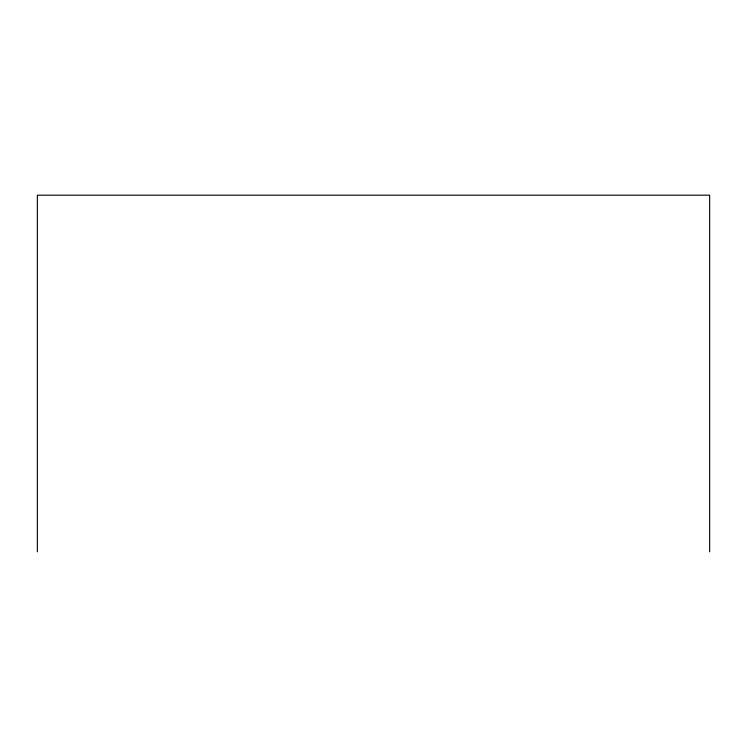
<?xml version="1.0" encoding="UTF-8"?>
<svg xmlns="http://www.w3.org/2000/svg" width="747" height="747" viewBox="0 0 747 747"><rect width="100%" height="100%" fill="white"/><g stroke="black" fill="none" stroke-linecap="round" stroke-linejoin="round"><path stroke-width="1.12" d="M709.65 551.818L709.65 195.182L37.35 195.182L37.35 551.818"/></g></svg>
